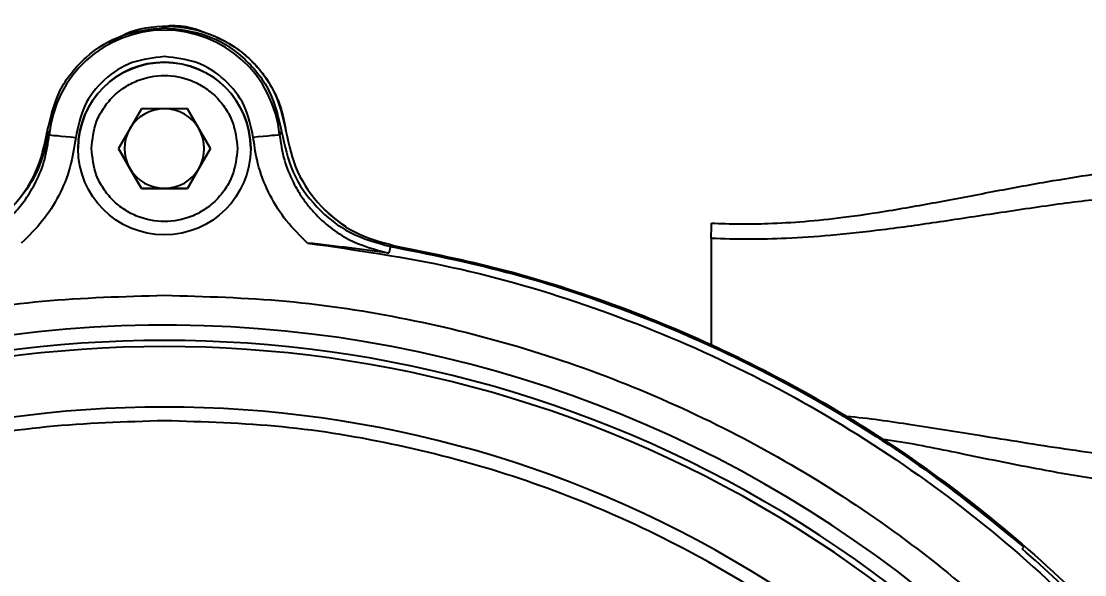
# Model space of a CAD drawing. Header units: millimetres. Extents: x 2028 to 4172, y 863 to 2379.
# Drawn here: x 2655.4 to 2735.6, y 2218.9 to 2260.6 of the extents above; entities that cross this region are included whole.
import ezdxf

# ---------------------------------------------------------------- set-up
doc = ezdxf.new("R2010")
doc.units = ezdxf.units.MM
doc.layers.add('AM_5', color=3, linetype='Continuous', lineweight=25)
doc.styles.add('SLDTEXTSTYLE1', font='txt.shx', dxfattribs={"width": 0.7, "bigfont": 'gbcbig.shx'})
doc.dimstyles.new('SLDDIMSTYLE12$0', dxfattribs={"dimtxt": 12, "dimasz": 10, "dimexe": 0, "dimexo": 0.0625, "dimgap": 0.875, "dimtad": 1, "dimdec": 1, "dimlfac": 1.8, "dimrnd": 1e-09, "dimzin": 12, "dimdsep": 46, "dimtxsty": 'SLDTEXTSTYLE1', "dimcen": 0.09, "dimdle": 8.16, "dimclrd": 3, "dimclre": 3, "dimadec": 0, "dimazin": 3, "dimtfac": 1, "dimtdec": 1, "dimtofl": 0, "dimtmove": 0, "dimatfit": 3, "dimfxl": 0, "dimfrac": 2, "dimtolj": 1, "dimlwd": 5, "dimlwe": 5, "dimarcsym": 0})

# ---------------------------------------------------------------- blocks, each defined once
blk = doc.blocks.new('*D51')
at = {"layer": 'AM_5', "color": 3, "lineweight": 5, "transparency": 16777216}
blk.add_line((2722.515, 2344.493), (2902.345, 2344.493), dxfattribs=at)
at = {"layer": 'AM_5', "color": 3, "linetype": 'Continuous', "lineweight": 5, "transparency": 16777216}
for p, q in [((2902.345, 2334.493), (2902.345, 2055.752)), ((2769.516, 2045.752), (2902.345, 2045.752))]:
    blk.add_line(p, q, dxfattribs=at)
at = {"layer": 'AM_5', "color": 3, "transparency": 16777216}
for points in [[(2900.678, 2334.493), (2904.011, 2334.493), (2902.345, 2344.493)], [(2900.678, 2055.752), (2904.011, 2055.752), (2902.345, 2045.752)]]:
    blk.add_solid(points, dxfattribs=at)
at = {"layer": 'Defpoints', "color": 0, "transparency": 16777216}
for p in [(2722.452, 2344.493), (2769.453, 2045.752), (2902.345, 2045.752)]:
    blk.add_point(p, dxfattribs=at)
at = {"layer": 'AM_5', "color": 0, "transparency": 16777216, "insert": (2895.47, 2195.122), "char_height": 12, "attachment_point": 5, "rotation": 90, "style": 'SLDTEXTSTYLE1'}
blk.add_mtext('\\A1;300', dxfattribs=at)

msp = doc.modelspace()

# ---------------------------------------------------------------- linework, layer by layer
at = {"color": 7, "linetype": 'Continuous', "lineweight": 25}
for p, q in [((2664.502, 2253.972), (2662.77, 2250.972)), ((2667.966, 2253.972), (2664.502, 2253.972)), ((2669.698, 2250.972), (2667.966, 2253.972)), ((2657.409, 2252.248), (2657.558, 2251.998)), ((2675.06, 2252.248), (2674.911, 2251.998)), ((2675.392, 2252.275), (2675.392, 2252.275)), ((2659.734, 2250.979), (2659.734, 2250.979)), ((2659.794, 2250.979), (2659.794, 2250.979)), ((2662.77, 2250.972), (2664.502, 2247.972)), ((2663.636, 2249.472), (2662.77, 2250.972)), ((2667.966, 2247.972), (2669.698, 2250.972)), ((2669.698, 2250.972), (2668.832, 2249.472)), ((2672.674, 2250.965), (2672.674, 2250.965)), ((2672.734, 2250.965), (2672.734, 2250.965)), ((2664.502, 2247.972), (2663.636, 2249.472)), ((2668.832, 2249.472), (2667.966, 2247.972)), ((2664.502, 2247.972), (2667.966, 2247.972)), ((2664.502, 2247.972), (2664.502, 2247.972)), ((2666.234, 2247.972), (2664.502, 2247.972)), ((2667.966, 2247.972), (2666.234, 2247.972)), ((2667.966, 2247.972), (2667.966, 2247.972)), ((2683.262, 2243.597), (2683.143, 2243.08)), ((2683.566, 2243.649), (2683.566, 2243.648)), ((2730.877, 2220.815), (2730.989, 2220.927))]:
    msp.add_line(p, q, dxfattribs=at)
at = {"color": 7, "linetype": 'Continuous', "lineweight": 25, "flags": 128}
for points in [[(2657.558, 2251.998), (2657.602, 2251.994), (2657.719, 2251.983), (2657.905, 2251.965), (2658.153, 2251.942), (2658.453, 2251.913), (2658.795, 2251.881), (2659.165, 2251.846), (2659.549, 2251.81)], [(2674.911, 2251.998), (2674.867, 2251.994), (2674.75, 2251.983), (2674.564, 2251.965), (2674.316, 2251.942), (2674.016, 2251.913), (2673.674, 2251.881), (2673.304, 2251.846), (2672.92, 2251.81)]]:
    msp.add_lwpolyline(points, dxfattribs=at)
at = {"color": 7, "linetype": 'Continuous', "lineweight": 25}
msp.add_circle((2666.234, 2250.972), 6.5, dxfattribs=at)
for centre, radius, start, end in [((2666.234, 2251.177), 8.715, 5.40246, 174.59754), ((2666.234, 2250.972), 6.5, 0, 179.93876), ((2666.234, 2250.972), 3, 90, 150), ((2666.234, 2250.972), 3, 30, 90), ((2666.234, 2250.972), 3, 150, 210), ((2666.234, 2250.972), 3, 330, 30), ((2666.234, 2250.972), 3, 210, 270), ((2666.234, 2250.972), 3, 270, 330), ((2685.317, 2253.494), 10, 225.08863, 237.13271), ((2666.234, 2146.177), 91.48, 295.79271, 180), ((2666.234, 2146.176), 90.341, 353.64897, 186.35103), ((2666.234, 2146.176), 89.875, 353.64897, 186.35103), ((2666.234, 2146.176), 85.319, 353.33017, 186.66983)]:
    msp.add_arc(centre, radius, start, end, dxfattribs=at)
for points in [[(2657.409, 2252.248), (2657.651, 2253.302), (2658.135, 2255.41), (2660.222, 2257.963), (2663.008, 2259.727), (2665.159, 2259.954), (2666.234, 2260.068)], [(2666.234, 2260.068), (2667.31, 2259.954), (2669.461, 2259.727), (2672.247, 2257.963), (2674.334, 2255.41), (2674.818, 2253.302), (2675.06, 2252.248)], [(2666.234, 2257.893), (2665.407, 2257.804), (2663.753, 2257.626), (2661.622, 2256.246), (2660.048, 2254.255), (2659.715, 2252.625), (2659.549, 2251.81)], [(2672.92, 2251.81), (2672.754, 2252.625), (2672.421, 2254.255), (2670.847, 2256.246), (2668.716, 2257.626), (2667.062, 2257.804), (2666.234, 2257.893)], [(2657.531, 2252.313), (2657.3, 2251.272), (2656.838, 2249.191), (2654.949, 2246.561), (2652.407, 2244.555), (2650.348, 2243.999), (2649.319, 2243.722)], [(2675.392, 2252.275), (2675.618, 2251.233), (2676.072, 2249.15), (2677.949, 2246.512), (2680.483, 2244.495), (2682.539, 2243.931), (2683.566, 2243.648)], [(2677.024, 2243.851), (2680.676, 2243.327), (2687.979, 2242.279), (2698.622, 2239.159), (2708.865, 2234.951), (2718.566, 2229.596), (2727.605, 2223.191), (2735.867, 2215.81), (2743.248, 2207.548), (2749.653, 2198.509), (2755.008, 2188.808), (2759.216, 2178.565), (2762.336, 2167.922), (2763.384, 2160.618), (2763.908, 2156.967)], [(2683.262, 2243.597), (2686.176, 2243.009), (2692.004, 2241.834), (2700.498, 2239.081), (2708.727, 2235.634), (2716.598, 2231.433), (2724.099, 2226.588), (2728.692, 2222.814), (2730.989, 2220.927)], [(2683.566, 2243.648), (2686.861, 2242.962), (2693.449, 2241.589), (2703.001, 2238.269), (2712.185, 2234.065), (2720.888, 2228.929), (2729.024, 2222.94), (2736.509, 2216.152), (2743.265, 2208.639), (2749.219, 2200.476), (2754.317, 2191.752), (2758.482, 2182.55), (2761.762, 2172.984), (2763.106, 2166.39), (2763.779, 2163.092)], [(2572.494, 2146.177), (2572.581, 2149.245), (2572.755, 2155.38), (2574.158, 2164.495), (2576.383, 2173.432), (2579.491, 2182.108), (2583.43, 2190.437), (2588.167, 2198.34), (2593.656, 2205.741), (2599.843, 2212.568), (2606.671, 2218.756), (2614.071, 2224.245), (2621.974, 2228.982), (2630.304, 2232.921), (2638.979, 2236.028), (2647.917, 2238.254), (2657.032, 2239.657), (2663.167, 2239.831), (2666.234, 2239.918)], [(2666.234, 2239.918), (2669.302, 2239.831), (2675.437, 2239.657), (2684.552, 2238.254), (2693.49, 2236.028), (2702.165, 2232.921), (2710.494, 2228.982), (2718.398, 2224.245), (2725.798, 2218.756), (2732.626, 2212.568), (2738.813, 2205.741), (2744.302, 2198.34), (2749.039, 2190.437), (2752.978, 2182.108), (2756.086, 2173.432), (2758.311, 2164.495), (2759.714, 2155.38), (2759.888, 2149.245), (2759.975, 2146.177)], [(2666.234, 2230.463), (2663.272, 2230.373), (2657.346, 2230.192), (2648.557, 2228.737), (2639.964, 2226.432), (2631.663, 2223.217), (2623.746, 2219.152), (2616.301, 2214.274), (2609.411, 2208.64), (2603.152, 2202.312), (2597.594, 2195.36), (2592.798, 2187.862), (2588.818, 2179.901), (2585.7, 2171.566), (2583.471, 2162.947), (2582.179, 2154.145), (2581.755, 2145.246), (2582.264, 2139.34), (2582.518, 2136.387)], [(2749.951, 2136.387), (2750.205, 2139.34), (2750.714, 2145.246), (2750.289, 2154.145), (2748.998, 2162.947), (2746.769, 2171.566), (2743.651, 2179.901), (2739.671, 2187.862), (2734.875, 2195.36), (2729.317, 2202.312), (2723.058, 2208.64), (2716.168, 2214.274), (2708.723, 2219.152), (2700.806, 2223.217), (2692.505, 2226.432), (2683.912, 2228.737), (2675.122, 2230.192), (2669.197, 2230.373), (2666.234, 2230.463)], [(2740.872, 2210.82), (2739.296, 2212.575), (2736.143, 2216.086), (2732.633, 2219.239), (2730.877, 2220.815)]]:
    msp.add_open_spline(points, degree=3, dxfattribs=at)
for points, knots in [([(2662.062, 2258.864), (2662.463, 2259.131), (2663.766, 2260), (2666.499, 2260.339), (2669.73, 2259.784), (2672.548, 2258.056), (2674.654, 2255.463), (2675.146, 2253.337), (2675.392, 2252.275)], [0, 0, 0, 0, 0.081456, 0.265165, 0.448874, 0.632583, 0.816291, 1, 1, 1, 1]), ([(2666.241, 2260.173), (2666.244, 2260.174), (2667.297, 2260.389), (2669.549, 2259.758), (2671.747, 2258.58), (2673.01, 2257.371), (2673.646, 2256.627), (2674.351, 2255.575), (2675.046, 2254.13), (2675.273, 2252.914), (2675.392, 2252.275)], [0, 0, 0, 0, 0.0006179, 0.2439913, 0.4980561, 0.5655985, 0.6396073, 0.7200812, 0.8527937, 1, 1, 1, 1]), ([(2660.734, 2250.972), (2660.807, 2251.664), (2660.921, 2252.728), (2661.606, 2254.009), (2662.316, 2254.889), (2663.197, 2255.603), (2664.478, 2256.268), (2666.234, 2256.605), (2667.99, 2256.268), (2669.271, 2255.603), (2670.152, 2254.889), (2670.862, 2254.009), (2671.548, 2252.728), (2671.661, 2251.664), (2671.734, 2250.972)], [0, 0, 0, 0, 0.119728, 0.18418, 0.25, 0.31582, 0.380272, 0.5, 0.619728, 0.68418, 0.75, 0.81582, 0.880272, 1, 1, 1, 1]), ([(2649.206, 2243.597), (2650.239, 2243.878), (2652.301, 2244.44), (2654.845, 2246.458), (2656.726, 2249.108), (2657.181, 2251.2), (2657.409, 2252.248)], [0, 0, 0, 0, 0.2500466, 0.4994486, 0.7493959, 1, 1, 1, 1]), ([(2649.326, 2243.08), (2650.36, 2243.355), (2651.753, 2243.726), (2653.287, 2244.681), (2654.167, 2245.359), (2655.006, 2246.174), (2655.832, 2247.193), (2656.615, 2248.504), (2657.277, 2250.133), (2657.461, 2251.357), (2657.558, 2251.998)], [0, 0, 0, 0, 0.24429, 0.329036, 0.41449, 0.500125, 0.597992, 0.71577, 0.851072, 1, 1, 1, 1]), ([(2674.911, 2251.998), (2675.008, 2251.357), (2675.192, 2250.134), (2675.794, 2248.654), (2676.409, 2247.565), (2676.951, 2246.799), (2678.046, 2245.512), (2680.005, 2243.932), (2682.112, 2243.36), (2683.143, 2243.08)], [0, 0, 0, 0, 0.1490589, 0.284486, 0.365253, 0.4374072, 0.5004523, 0.7554674, 1, 1, 1, 1]), ([(2675.06, 2252.248), (2675.287, 2251.202), (2675.739, 2249.114), (2677.617, 2246.465), (2680.162, 2244.444), (2682.228, 2243.88), (2683.262, 2243.597)], [0, 0, 0, 0, 0.2500652, 0.4994456, 0.7493864, 1, 1, 1, 1]), ([(2659.549, 2251.81), (2659.434, 2251.05), (2659.205, 2249.535), (2658.319, 2247.406), (2657.099, 2245.449), (2655.998, 2244.385), (2655.445, 2243.851)], [0, 0, 0, 0, 0.250767, 0.500011, 0.749245, 1, 1, 1, 1]), ([(2677.024, 2243.851), (2676.471, 2244.385), (2675.37, 2245.449), (2674.15, 2247.406), (2673.264, 2249.535), (2673.035, 2251.05), (2672.92, 2251.81)], [0, 0, 0, 0, 0.250755, 0.499989, 0.749233, 1, 1, 1, 1]), ([(2671.734, 2250.972), (2671.661, 2250.28), (2671.548, 2249.216), (2670.862, 2247.935), (2670.152, 2247.055), (2669.271, 2246.341), (2667.99, 2245.676), (2666.234, 2245.339), (2664.478, 2245.676), (2663.197, 2246.341), (2662.316, 2247.055), (2661.606, 2247.935), (2660.921, 2249.216), (2660.807, 2250.28), (2660.734, 2250.972)], [0, 0, 0, 0, 0.119728, 0.18418, 0.25, 0.31582, 0.380272, 0.5, 0.619728, 0.68418, 0.75, 0.81582, 0.880272, 1, 1, 1, 1]), ([(2707.447, 2245.353), (2708.158, 2245.327), (2709.585, 2245.275), (2711.928, 2245.313), (2714.529, 2245.468), (2717.58, 2245.792), (2721.065, 2246.311), (2725.01, 2247.024), (2729.126, 2247.819), (2733.06, 2248.543), (2736.596, 2249.096), (2739.82, 2249.473), (2742.803, 2249.662), (2745.411, 2249.644), (2747.607, 2249.457), (2749.453, 2249.155), (2751.218, 2248.689), (2752.735, 2248.147), (2753.629, 2247.629), (2753.981, 2247.426)], [0, 0, 0, 0, 0.041895, 0.083995, 0.137923, 0.195596, 0.265637, 0.347732, 0.436644, 0.52124, 0.595967, 0.663334, 0.73132, 0.793932, 0.840347, 0.884239, 0.925812, 0.970866, 1, 1, 1, 1]), ([(2745.899, 2247.655), (2744.731, 2247.66), (2742.333, 2247.67), (2738.424, 2247.367), (2734.06, 2246.855), (2729.406, 2246.168), (2724.782, 2245.452), (2720.485, 2244.844), (2716.62, 2244.417), (2713.254, 2244.19), (2710.263, 2244.11), (2708.382, 2244.165), (2707.444, 2244.193)], [0, 0, 0, 0, 0.096974, 0.199019, 0.316609, 0.445729, 0.565405, 0.676085, 0.775682, 0.858994, 0.929702, 1, 1, 1, 1]), ([(2707.444, 2244.193), (2707.444, 2244.37), (2707.445, 2244.726), (2707.446, 2245.143), (2707.447, 2245.353)], [0, 0, 0, 0, 0.497119, 1, 1, 1, 1]), ([(2683.143, 2243.08), (2682.172, 2243.217), (2680.239, 2243.49), (2678.092, 2243.731), (2677.024, 2243.851)], [0, 0, 0, 0, 0.502443, 1, 1, 1, 1]), ([(2707.444, 2244.193), (2707.442, 2243.203), (2707.438, 2241.222), (2707.431, 2238.293), (2707.428, 2236.595), (2707.427, 2236.03)], [0, 0, 0, 0, 0.400334, 0.800667, 1, 1, 1, 1]), ([(2683.566, 2243.649), (2686.232, 2243.109), (2691.678, 2242.006), (2699.804, 2239.437), (2708.015, 2236.088), (2716.181, 2231.81), (2723.956, 2226.849), (2728.673, 2222.927), (2730.939, 2221.043)], [0, 0, 0, 0, 0.153524, 0.313661, 0.480409, 0.653769, 0.833739, 1, 1, 1, 1]), ([(2717.293, 2230.832), (2717.414, 2230.823), (2719.165, 2230.69), (2722.617, 2230.158), (2728.111, 2229.296), (2734.095, 2228.319), (2740.415, 2227.472), (2744.465, 2227.4), (2746.476, 2227.365)], [0, 0, 0, 0, 0.011881, 0.171715, 0.34376, 0.563982, 0.783561, 1, 1, 1, 1]), ([(2754.478, 2227.557), (2753.932, 2227.258), (2752.784, 2226.627), (2750.829, 2225.998), (2748.38, 2225.502), (2745.326, 2225.275), (2741.52, 2225.402), (2737.144, 2225.911), (2732.097, 2226.799), (2726.804, 2227.862), (2722.715, 2228.726), (2720.53, 2229.045), (2720.091, 2229.109)], [0, 0, 0, 0, 0.0591742, 0.1245674, 0.1945037, 0.2931937, 0.4038163, 0.5308787, 0.6692132, 0.8278743, 0.9653684, 1, 1, 1, 1])]:
    msp.add_open_spline(points, degree=3, knots=knots, dxfattribs=at)

# ---------------------------------------------------------------- dimensions: what is measured, and where the dimension line sits
at = {"layer": 'AM_5'}
dim = msp.add_linear_dim(base=(2902.345, 2045.752), p1=(2722.452, 2344.493), p2=(2769.453, 2045.752), angle=90, text='300', dimstyle='SLDDIMSTYLE12$0', override={"dimlfac": 1, "dimpost": ''}, dxfattribs=at)
dim.commit()
dim.dimension.update_dxf_attribs({"geometry": '*D51', "text_midpoint": (2895.47, 2195.122)})

doc.saveas('drawing.dxf')
